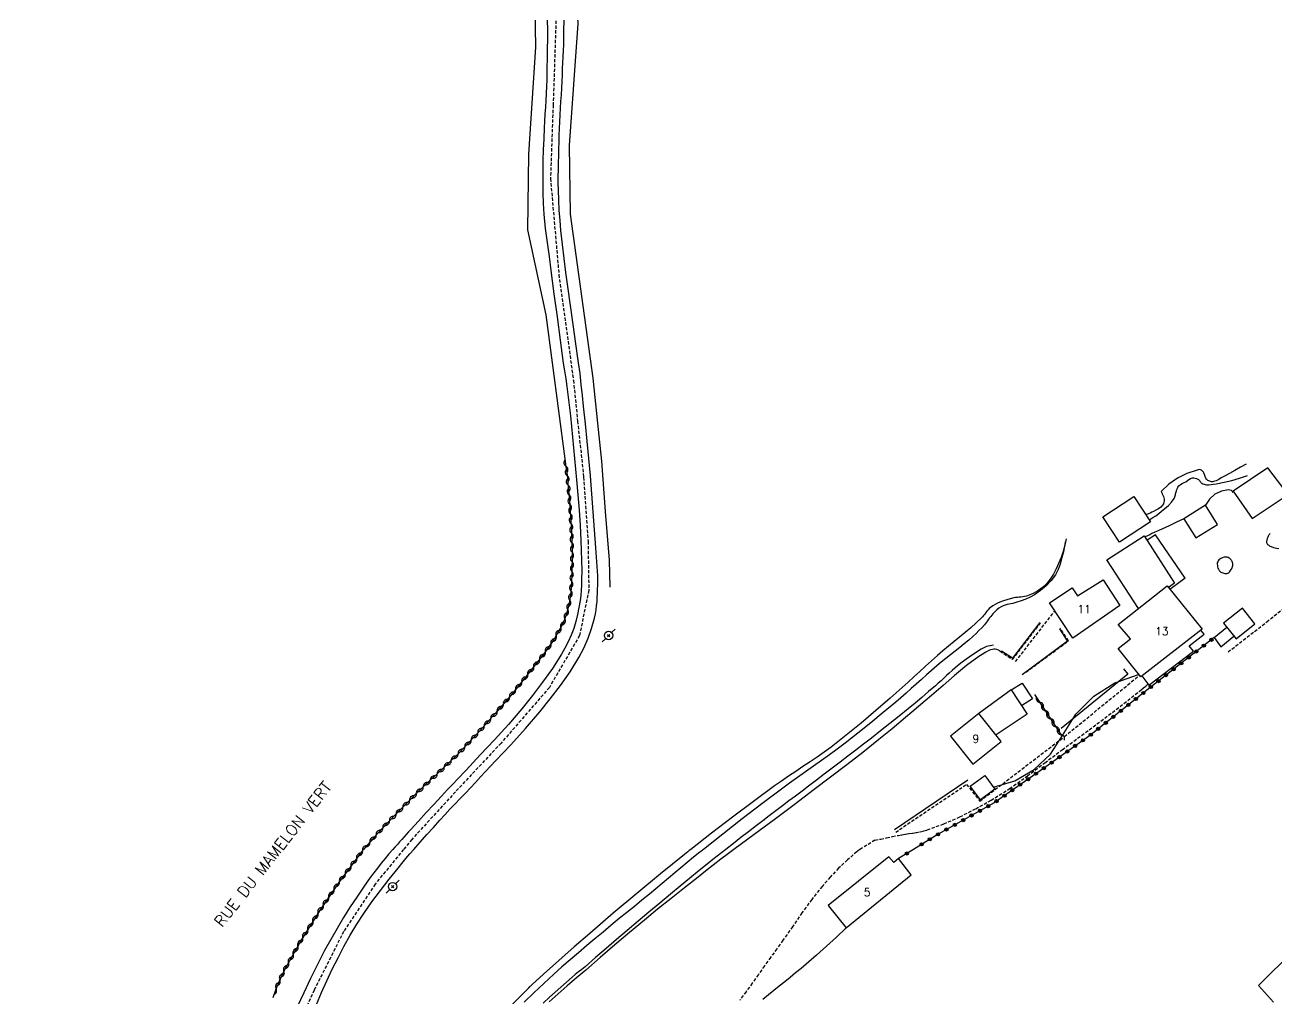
# Model space of a CAD drawing. Header units: millimetres. Extents: x 255999 to 257000, y 144000 to 145001.
# Drawn here: x 256316.8 to 256512.4, y 144147.6 to 144299.8 of the extents above; entities that cross this region are included whole.
import ezdxf
from ezdxf.enums import TextEntityAlignment as Align

# ---------------------------------------------------------------- set-up
doc = ezdxf.new("R2010")
doc.units = ezdxf.units.MM
doc.linetypes.add('DASHED', pattern=[0.75, 0.5, -0.25])
doc.layers.get('0').update_dxf_attribs({"linetype": 'CONTINUOUS'})
for name, color, linetype in [('W0001', 6, 'DASHED'), ('W0008', 7, 'CONTINUOUS'), ('W0010', 4, 'CONTINUOUS'), ('W0070', 7, 'DASHED'), ('W0071', 7, 'CONTINUOUS'), ('W0101', 7, 'CONTINUOUS'), ('W0104', 1, 'CONTINUOUS'), ('W0112', 1, 'DASHED'), ('W0211', 2, 'CONTINUOUS'), ('W0214', 2, 'CONTINUOUS'), ('W0300', 7, 'CONTINUOUS'), ('W0303', 7, 'CONTINUOUS'), ('W0310', 3, 'CONTINUOUS'), ('W0322', 7, 'CONTINUOUS'), ('W0473', 7, 'CONTINUOUS'), ('W0515', 5, 'CONTINUOUS'), ('W0989', 7, 'CONTINUOUS'), ('W0991', 7, 'CONTINUOUS')]:
    doc.layers.add(name, color=color, linetype=linetype)
doc.styles.get("Standard").update_dxf_attribs({"font": 'romans.shx', "width": 0.85})

# ---------------------------------------------------------------- blocks, each defined once
blk = doc.blocks.new('T473')
for p, q in [((-0.166667, 0.166667), (0.166667, -0.166667)), ((-0.166667, -0.166667), (0.166667, 0.166667)), ((0.500001, 0.500001), (1.000002, 1.000002)), ((-1.000002, -1.000002), (-0.500001, -0.500001))]:
    blk.add_line(p, q)
blk.add_ellipse((0, 0), major_axis=(0.471405, 0.471405), ratio=1, start_param=5.4977871438, end_param=11.780972451)
blk = doc.blocks.new('t310o')
at = {"color": 0, "linetype": 'Continuous'}
for centre, start, end in [((-0.5, 0.38), 216.8699, 323.1304), ((0.5, -0.37), 36.8699, 143.1303)]:
    blk.add_arc(centre, 0.625, start, end, dxfattribs=at)
blk = doc.blocks.new('t322o')
at = {"color": 0, "linetype": 'Continuous'}
for radius in [0.25, 0.15]:
    blk.add_circle((0, 0), radius, dxfattribs=at)

msp = doc.modelspace()

# ---------------------------------------------------------------- linework, layer by layer
at = {"layer": 'W0001'}
for points in [[(256399.44, 144310.12), (256399.77, 144300.45), (256399.33, 144287.28), (256398.92, 144275.8), (256400.23, 144260.77), (256402.5, 144244.26), (256403.15, 144237.9), (256404.1, 144229.15), (256404.78, 144219.13), (256404.91, 144211.48), (256403.44, 144204.39), (256398.74, 144196.3), (256391.2, 144187.6), (256384.07, 144179.99), (256377.26, 144172.56), (256375.98, 144171)], [(256375.98, 144171), (256371.53, 144165.59), (256366.61, 144158.17), (256361.99, 144149.01), (256357.83, 144139.67), (256353.68, 144129.2), (256350, 144120.54), (256346.89, 144113.77), (256341.44, 144104.71), (256334.66, 144096.2), (256327.24, 144089.43), (256316.7, 144081.2), (256301.75, 144071.55), (256287.94, 144063.54), (256273.32, 144055.61), (256259.76, 144047.96), (256244.95, 144039.67), (256231.71, 144032.33), (256218.01, 144025.19), (256200.27, 144017.02), (256182.14, 144008.73), (256164.95, 144000.71), (256163.32, 144000)]]:
    msp.add_lwpolyline(points, dxfattribs=at)
at = {"layer": 'W0008'}
for points in [[(256398.39, 144301.29), (256398.43, 144298.3), (256398.41, 144295.31), (256398.36, 144292.31), (256398.33, 144291.24), (256398.29, 144290.16), (256398.24, 144289.09), (256398.18, 144288.01), (256398.12, 144286.94), (256398.06, 144285.86), (256398, 144284.78), (256397.95, 144283.71), (256397.88, 144282), (256397.8, 144280.29), (256397.74, 144278.59), (256397.72, 144276.88), (256397.72, 144275.21), (256397.74, 144273.55), (256397.79, 144271.88), (256397.89, 144270.22), (256398.1, 144268.01), (256398.38, 144265.81), (256398.69, 144263.61), (256398.98, 144261.42), (256399.46, 144257.8), (256399.94, 144254.18), (256400.43, 144250.57), (256400.92, 144246.95)], [(256403.32, 144247.02), (256402.88, 144250), (256402.46, 144252.97), (256402.04, 144255.95), (256401.64, 144258.93), (256401.34, 144261.12), (256401.05, 144263.3), (256400.77, 144265.48), (256400.54, 144267.67), (256400.41, 144269.25), (256400.29, 144270.84), (256400.21, 144272.42), (256400.16, 144274), (256400.14, 144275.07), (256400.14, 144276.14), (256400.15, 144277.22), (256400.17, 144278.29), (256400.2, 144279.36), (256400.23, 144280.42), (256400.27, 144281.49), (256400.3, 144282.56), (256400.34, 144283.62), (256400.39, 144284.67), (256400.44, 144285.73), (256400.5, 144286.78), (256400.56, 144287.83), (256400.62, 144288.89), (256400.68, 144289.94), (256400.73, 144291), (256400.77, 144291.96), (256400.82, 144292.91), (256400.87, 144293.87), (256400.91, 144294.83), (256400.95, 144295.79), (256400.99, 144296.75), (256401, 144297.71), (256401.01, 144298.67), (256401.05, 144300.8)], [(256400.92, 144246.95), (256401.12, 144245.74), (256401.3, 144244.52), (256401.47, 144243.3), (256401.62, 144242.08), (256402.02, 144238.75), (256402.37, 144235.41), (256402.69, 144232.08), (256402.99, 144228.74), (256403.19, 144226.37), (256403.38, 144224), (256403.54, 144221.63), (256403.67, 144219.25), (256403.73, 144217.7), (256403.77, 144216.15), (256403.79, 144214.59), (256403.77, 144213.04), (256403.75, 144212.25), (256403.71, 144211.47), (256403.65, 144210.68), (256403.55, 144209.9), (256403.37, 144208.78), (256403.15, 144207.68), (256402.88, 144206.58), (256402.55, 144205.51), (256402.14, 144204.46), (256401.68, 144203.44), (256401.17, 144202.45), (256400.62, 144201.48), (256399.21, 144199.25), (256397.69, 144197.11), (256396.09, 144195.02), (256394.45, 144192.96), (256392.36, 144190.49), (256390.18, 144188.1), (256387.96, 144185.75), (256385.74, 144183.39), (256385.27, 144182.88), (256384.79, 144182.37), (256384.3, 144181.86), (256383.82, 144181.36), (256383.34, 144180.85), (256382.85, 144180.35), (256382.37, 144179.84), (256381.89, 144179.33), (256380.68, 144178.03), (256379.48, 144176.74), (256378.28, 144175.43), (256377.09, 144174.11), (256376.75, 144173.73), (256376.4, 144173.34), (256376.05, 144172.95), (256375.7, 144172.56), (256375.35, 144172.17), (256375.01, 144171.78), (256374.66, 144171.39), (256374.31, 144171)], [(256377.57, 144171), (256378.58, 144172.15), (256379.59, 144173.3), (256380.62, 144174.43), (256381.64, 144175.57), (256382.43, 144176.42), (256383.22, 144177.27), (256384.02, 144178.11), (256384.82, 144178.95), (256385.62, 144179.79), (256386.42, 144180.63), (256387.22, 144181.47), (256388.01, 144182.32), (256390.35, 144184.83), (256392.7, 144187.34), (256395.02, 144189.89), (256397.24, 144192.51), (256398.88, 144194.54), (256400.49, 144196.59), (256402, 144198.72), (256403.36, 144200.96), (256404.12, 144202.44), (256404.78, 144203.97), (256405.35, 144205.53), (256405.8, 144207.14), (256405.94, 144207.78), (256406.05, 144208.42), (256406.13, 144209.06), (256406.19, 144209.71), (256406.23, 144210.35), (256406.26, 144211), (256406.28, 144211.64), (256406.3, 144212.29), (256406.29, 144213.75), (256406.2, 144215.21), (256406.08, 144216.67), (256405.98, 144218.12), (256405.79, 144220.93), (256405.6, 144223.73), (256405.4, 144226.54), (256405.17, 144229.34), (256404.93, 144232.06), (256404.66, 144234.78), (256404.39, 144237.5), (256404.1, 144240.22), (256403.91, 144241.92), (256403.73, 144243.62), (256403.53, 144245.32), (256403.32, 144247.02)], [(256374.31, 144171), (256373.69, 144170.28), (256373.07, 144169.55), (256372.47, 144168.82), (256371.88, 144168.07), (256370.77, 144166.59), (256369.7, 144165.09), (256368.66, 144163.56), (256367.65, 144162.01), (256366.6, 144160.34), (256365.58, 144158.64), (256364.59, 144156.92), (256363.64, 144155.18), (256362.51, 144153.01), (256361.43, 144150.81), (256360.38, 144148.6), (256359.36, 144146.38)], [(256362.36, 144146.78), (256363.17, 144148.62), (256363.98, 144150.46), (256364.83, 144152.28), (256365.73, 144154.08), (256366.66, 144155.84), (256367.64, 144157.59), (256368.66, 144159.31), (256369.74, 144160.99), (256371.01, 144162.82), (256372.34, 144164.6), (256373.71, 144166.35), (256375.11, 144168.08), (256375.71, 144168.81), (256376.33, 144169.55), (256376.94, 144170.28), (256377.57, 144171)]]:
    msp.add_lwpolyline(points, dxfattribs=at)
at = {"layer": 'W0010'}
for points in [[(256475.34, 144206.46), (256471.09, 144200.85), (256469.37, 144201.96)], [(256472.59, 144198.3), (256479.67, 144203.59), (256478.48, 144205.45)], [(256468.12, 144180.71), (256471.46, 144181.72), (256474.48, 144183.48), (256477.01, 144185.88), (256478.92, 144188.8), (256481, 144192.13), (256483.77, 144194.91), (256487.08, 144197.01), (256490.78, 144198.32)], [(256464.13, 144181.79), (256452.66, 144174.06)]]:
    msp.add_lwpolyline(points, dxfattribs=at)
at = {"layer": 'W0070'}
for points in [[(256449.6, 144172.43), (256450.52, 144172.62), (256451.43, 144172.81), (256452.34, 144173), (256453.26, 144173.19), (256453.82, 144173.29), (256454.38, 144173.38), (256454.95, 144173.47), (256455.52, 144173.55), (256456.08, 144173.64), (256456.65, 144173.75), (256457.21, 144173.88), (256457.76, 144174.04), (256460.36, 144174.98), (256462.88, 144176.09), (256465.34, 144177.34), (256467.75, 144178.68), (256470.64, 144180.49), (256473.41, 144182.48), (256476.13, 144184.53), (256478.85, 144186.57), (256481.88, 144188.8), (256484.9, 144191.05), (256487.9, 144193.32), (256490.86, 144195.65), (256491.21, 144195.93), (256491.56, 144196.22), (256491.91, 144196.52), (256492.25, 144196.82)], [(256449.6, 144172.43), (256447.26, 144171)], [(256447.26, 144171), (256447.13, 144170.91), (256447.01, 144170.81), (256446.89, 144170.72), (256446.76, 144170.62), (256445.3, 144169.37), (256443.92, 144168.04), (256442.61, 144166.65), (256441.34, 144165.22), (256439.72, 144163.18), (256438.2, 144161.07), (256436.73, 144158.92), (256435.23, 144156.8), (256434.27, 144155.47), (256433.31, 144154.13), (256432.35, 144152.79), (256431.39, 144151.44), (256430.43, 144150.1), (256429.46, 144148.77), (256428.49, 144147.44)]]:
    msp.add_lwpolyline(points, dxfattribs=at)
at = {"layer": 'W0071'}
for points in [[(256479.31, 144219.07), (256479.25, 144218.61), (256479.18, 144218.17), (256479.08, 144217.72), (256478.98, 144217.28), (256478.76, 144216.42), (256478.53, 144215.56), (256478.24, 144214.7), (256477.82, 144213.9), (256477.13, 144212.99), (256476.34, 144212.17), (256475.46, 144211.44), (256474.54, 144210.78), (256473.87, 144210.41), (256473.18, 144210.11), (256472.46, 144209.85), (256471.75, 144209.6), (256471.46, 144209.51), (256471.15, 144209.43), (256470.85, 144209.37), (256470.54, 144209.3), (256470.23, 144209.24), (256469.93, 144209.15), (256469.63, 144209.05), (256469.34, 144208.91), (256468.97, 144208.68), (256468.64, 144208.4), (256468.33, 144208.1), (256468.03, 144207.79), (256467.85, 144207.59), (256467.68, 144207.38), (256467.51, 144207.16), (256467.35, 144206.94), (256467.2, 144206.72), (256467.04, 144206.5), (256466.87, 144206.29), (256466.7, 144206.08), (256466.28, 144205.62), (256465.85, 144205.17), (256465.4, 144204.73), (256464.95, 144204.3), (256464.26, 144203.69), (256463.56, 144203.1), (256462.85, 144202.52), (256462.13, 144201.95), (256461.41, 144201.38), (256460.69, 144200.81), (256459.97, 144200.23), (256459.27, 144199.65), (256458.45, 144198.95), (256457.65, 144198.25), (256456.85, 144197.54), (256456.06, 144196.82), (256455.26, 144196.11), (256454.46, 144195.4), (256453.66, 144194.7), (256452.85, 144194.01), (256450.9, 144192.37), (256448.94, 144190.75), (256446.95, 144189.15), (256444.94, 144187.59), (256443.72, 144186.67), (256442.48, 144185.76), (256441.24, 144184.87), (256439.99, 144183.99), (256438.74, 144183.11), (256437.49, 144182.23), (256436.24, 144181.33), (256435.01, 144180.42), (256431.93, 144178.11), (256428.87, 144175.76), (256425.82, 144173.39), (256422.8, 144171)], [(256512.71, 144217.93), (256512.31, 144217.99), (256511.92, 144218.09), (256511.55, 144218.24), (256511.36, 144218.34), (256511.17, 144218.45), (256510.99, 144218.6), (256510.87, 144218.8), (256510.83, 144218.9), (256510.82, 144219), (256510.81, 144219.11), (256510.83, 144219.21), (256510.85, 144219.31), (256510.87, 144219.41), (256510.9, 144219.5), (256510.93, 144219.6), (256511, 144219.8), (256511.09, 144219.99), (256511.2, 144220.17), (256511.33, 144220.33)], [(256468.13, 144202.89), (256467.85, 144202.86), (256467.58, 144202.82), (256467.3, 144202.75), (256467.04, 144202.67), (256466.61, 144202.48), (256466.2, 144202.26), (256465.8, 144202.02), (256465.42, 144201.78), (256464.67, 144201.29), (256463.94, 144200.77), (256463.23, 144200.23), (256462.52, 144199.67), (256462.08, 144199.3), (256461.64, 144198.92), (256461.2, 144198.53), (256460.77, 144198.14), (256460.35, 144197.74), (256459.92, 144197.35), (256459.49, 144196.95), (256459.05, 144196.57), (256457.99, 144195.66), (256456.93, 144194.75), (256455.86, 144193.86), (256454.79, 144192.97), (256453.36, 144191.81), (256451.93, 144190.65), (256450.49, 144189.51), (256449.05, 144188.37), (256447.83, 144187.43), (256446.6, 144186.49), (256445.38, 144185.55), (256444.15, 144184.62), (256442.92, 144183.68), (256441.69, 144182.75), (256440.46, 144181.81), (256439.24, 144180.88), (256438.21, 144180.1), (256437.19, 144179.33), (256436.17, 144178.56), (256435.15, 144177.78), (256434.12, 144177.01), (256433.1, 144176.23), (256432.08, 144175.45), (256431.06, 144174.67), (256429.87, 144173.76), (256428.67, 144172.84), (256427.48, 144171.92), (256426.29, 144171)], [(256426.29, 144171), (256425.62, 144170.48), (256424.96, 144169.96), (256424.29, 144169.43), (256423.63, 144168.91), (256422.14, 144167.69), (256420.65, 144166.47), (256419.17, 144165.23), (256417.69, 144164), (256415.99, 144162.59), (256414.29, 144161.18), (256412.59, 144159.77), (256410.9, 144158.34), (256409.24, 144156.94), (256407.59, 144155.52), (256405.95, 144154.1), (256404.31, 144152.67)], [(256422.8, 144171), (256422.67, 144170.89), (256422.54, 144170.79), (256422.4, 144170.68), (256422.27, 144170.57), (256421.27, 144169.77), (256420.28, 144168.95), (256419.3, 144168.13), (256418.32, 144167.31), (256417.34, 144166.48), (256416.35, 144165.66), (256415.37, 144164.84), (256414.38, 144164.02), (256413.21, 144163.06), (256412.03, 144162.1), (256410.85, 144161.14), (256409.67, 144160.18)], [(256409.67, 144160.18), (256408.4, 144159.14), (256407.13, 144158.09), (256405.87, 144157.03), (256404.61, 144155.96), (256403.31, 144154.86), (256402.01, 144153.75), (256400.71, 144152.63), (256399.44, 144151.49), (256397.87, 144150.05), (256396.32, 144148.6), (256394.8, 144147.12)], [(256404.31, 144152.67), (256403.8, 144152.26), (256403.29, 144151.85), (256402.79, 144151.44), (256402.29, 144151.02), (256401.4, 144150.25), (256400.51, 144149.48), (256399.63, 144148.71), (256398.77, 144147.91), (256397.8, 144147)]]:
    msp.add_lwpolyline(points, dxfattribs=at)
at = {"layer": 'W0101'}
for points in [[(256487.86, 144209.1), (256480.53, 144203.98), (256476.87, 144209.52), (256480.4, 144211.84), (256481.26, 144210.62), (256485.26, 144213.09)], [(256495.23, 144212.18), (256500.72, 144205.39), (256491.11, 144197.98), (256487.59, 144202.4), (256489.5, 144203.88), (256487.61, 144206.13)], [(256465.84, 144192.23), (256461.39, 144188.67), (256464.88, 144184.3), (256469.34, 144187.86)], [(256451.79, 144169.84), (256442.3, 144162.23), (256445.12, 144158.76), (256455.26, 144167.03), (256453.3, 144169.58), (256452.53, 144168.97)]]:
    msp.add_lwpolyline(points, close=True, dxfattribs=at)
msp.add_lwpolyline([(256516.74, 144153.23), (256515.01, 144155.18), (256509.49, 144149.76), (256511.85, 144147.12)], dxfattribs=at)
at = {"layer": 'W0104'}
for points in [[(256505.56, 144226.98), (256508.53, 144222.67), (256514.15, 144226.46), (256510.98, 144230.6)], [(256492.65, 144222.15), (256487.8, 144218.97), (256485.18, 144222.96), (256490.03, 144226.14)], [(256499.75, 144219.65), (256503.12, 144221.75), (256501.24, 144224.77), (256497.87, 144222.66)], [(256507, 144208.68), (256504.06, 144206.36), (256506, 144203.9), (256508.94, 144206.23)], [(256466.76, 144182.55), (256468.35, 144180.4), (256466.07, 144178.73), (256464.49, 144180.89)]]:
    msp.add_lwpolyline(points, close=True, dxfattribs=at)
for points in [[(256490.76, 144208.63), (256485.82, 144216.24), (256491.64, 144220), (256496.41, 144212.61), (256495.45, 144211.92)], [(256493.44, 144220.16), (256492.1, 144219.28)], [(256498.07, 144213.39), (256493.44, 144220.16)], [(256498.07, 144213.39), (256495.68, 144211.62)], [(256491.27, 144198.1), (256492.39, 144196.64), (256499.35, 144201.94), (256498.67, 144202.81), (256501.05, 144204.62), (256500.51, 144205.22)], [(256502.6, 144204.1), (256504.57, 144205.72)], [(256502.6, 144204.1), (256503.65, 144202.66), (256505.67, 144204.32)], [(256470.86, 144195.91), (256465.84, 144192.23)], [(256470.86, 144195.91), (256473.36, 144192.13), (256468.51, 144188.9)], [(256470.86, 144195.91), (256472.58, 144196.99), (256474.21, 144194.53), (256472.49, 144193.44)]]:
    msp.add_lwpolyline(points, dxfattribs=at)
at = {"layer": 'W0112'}
for points in [[(256504.76, 144201.84), (256510.81, 144206.54), (256515.44, 144210.31)], [(256471.56, 144200.33), (256477.7, 144208.26)], [(256469.1, 144202), (256471.09, 144200.66), (256475.48, 144206.4)], [(256473.15, 144198.67), (256479.82, 144203.57), (256478.55, 144205.54)], [(256452.84, 144173.69), (256463.88, 144181.15), (256465.98, 144178.53), (256479.19, 144188.61), (256490.89, 144198.17)]]:
    msp.add_lwpolyline(points, dxfattribs=at)
at = {"layer": 'W0211'}
for points in [[(256507.58, 144231.2), (256506.71, 144230.69), (256505.84, 144230.19), (256504.97, 144229.7), (256504.08, 144229.23), (256503.7, 144229.02), (256503.31, 144228.79), (256502.91, 144228.59), (256502.48, 144228.45), (256502.37, 144228.44), (256502.26, 144228.43), (256502.15, 144228.44), (256502.04, 144228.46), (256501.89, 144228.51), (256501.75, 144228.56), (256501.61, 144228.64), (256501.48, 144228.74), (256501.39, 144228.85), (256501.31, 144228.98), (256501.25, 144229.12), (256501.19, 144229.26), (256501.15, 144229.4), (256501.1, 144229.54), (256501.04, 144229.67), (256500.97, 144229.8), (256500.9, 144229.92), (256500.82, 144230.05), (256500.72, 144230.16), (256500.6, 144230.25), (256500.43, 144230.31), (256500.25, 144230.32), (256500.08, 144230.3), (256499.91, 144230.26), (256498.34, 144229.73), (256496.87, 144228.98), (256495.51, 144228.03), (256494.3, 144226.9)], [(256494.3, 144226.9), (256494.35, 144226.8), (256494.4, 144226.71), (256494.45, 144226.61), (256494.49, 144226.52), (256494.58, 144226.32), (256494.67, 144226.13), (256494.75, 144225.92), (256494.79, 144225.7), (256494.78, 144225.46), (256494.74, 144225.23), (256494.66, 144225), (256494.54, 144224.79), (256494.24, 144224.46), (256493.88, 144224.2), (256493.5, 144223.99), (256493.13, 144223.8), (256492.86, 144223.66), (256492.59, 144223.54), (256492.31, 144223.43), (256492.02, 144223.34)], [(256505.56, 144226.73), (256505.44, 144226.91), (256505.27, 144227.05), (256505.06, 144227.14), (256504.85, 144227.16), (256503.72, 144226.98), (256502.7, 144226.49), (256501.84, 144225.73), (256501.24, 144224.77)], [(256497.87, 144222.66), (256496.71, 144222.1), (256495.55, 144221.55), (256494.39, 144221.01), (256493.23, 144220.48), (256492.87, 144220.32), (256492.52, 144220.16), (256492.16, 144220), (256491.8, 144219.85)], [(256479.45, 144219.52), (256479.25, 144218.54), (256478.99, 144217.56), (256478.67, 144216.61), (256478.29, 144215.67), (256477.9, 144214.83), (256477.48, 144214.01), (256476.99, 144213.22), (256476.39, 144212.49), (256475.76, 144211.91), (256475.06, 144211.41), (256474.32, 144210.99), (256473.54, 144210.64), (256473.26, 144210.55), (256472.98, 144210.49), (256472.7, 144210.45), (256472.41, 144210.42), (256472.13, 144210.39), (256471.85, 144210.37), (256471.57, 144210.33), (256471.29, 144210.28), (256470.74, 144210.15), (256470.19, 144210), (256469.66, 144209.84), (256469.13, 144209.64), (256468.74, 144209.46), (256468.36, 144209.27), (256467.99, 144209.05), (256467.65, 144208.79), (256467.45, 144208.61), (256467.26, 144208.41), (256467.08, 144208.2), (256466.91, 144207.99), (256466.75, 144207.77), (256466.58, 144207.56), (256466.41, 144207.35), (256466.22, 144207.15), (256465.41, 144206.37), (256464.56, 144205.62), (256463.7, 144204.88), (256462.83, 144204.16), (256461.96, 144203.45), (256461.08, 144202.74), (256460.22, 144202.01), (256459.36, 144201.28), (256458.43, 144200.45), (256457.51, 144199.62), (256456.6, 144198.79), (256455.68, 144197.95), (256454.77, 144197.11), (256453.85, 144196.28), (256452.92, 144195.45), (256451.99, 144194.64), (256449.72, 144192.68), (256447.43, 144190.74), (256445.11, 144188.83), (256442.75, 144186.99), (256441.67, 144186.19), (256440.58, 144185.42), (256439.47, 144184.67), (256438.35, 144183.93), (256437.24, 144183.19), (256436.12, 144182.44), (256435.02, 144181.68), (256433.93, 144180.91), (256430.62, 144178.48), (256427.33, 144176.02), (256424.07, 144173.53), (256420.84, 144171)], [(256469.1, 144202), (256468.88, 144202.13), (256468.65, 144202.22), (256468.4, 144202.26), (256468.15, 144202.26), (256467.5, 144202.11), (256466.9, 144201.81), (256466.35, 144201.46), (256465.82, 144201.11), (256463.88, 144199.71), (256462.04, 144198.18), (256460.25, 144196.59), (256458.45, 144195.04), (256457.42, 144194.18), (256456.4, 144193.31), (256455.37, 144192.45), (256454.35, 144191.58), (256453.33, 144190.71), (256452.31, 144189.85), (256451.27, 144189), (256450.23, 144188.15), (256447.73, 144186.16), (256445.2, 144184.2), (256442.66, 144182.26), (256440.11, 144180.33), (256436.99, 144177.97), (256433.87, 144175.64), (256430.73, 144173.31), (256427.58, 144171)], [(256420.84, 144171), (256420.6, 144170.81), (256420.35, 144170.61), (256420.11, 144170.42), (256419.86, 144170.22), (256416.11, 144167.2), (256412.4, 144164.12), (256408.71, 144161.01), (256405.05, 144157.88), (256402.63, 144155.78), (256400.23, 144153.65), (256397.84, 144151.51), (256395.47, 144149.35)], [(256426.73, 144170.38), (256425.53, 144169.46), (256424.34, 144168.53), (256423.15, 144167.6), (256421.97, 144166.67), (256419.86, 144165.01), (256417.75, 144163.34), (256415.66, 144161.66), (256413.58, 144159.96), (256411.27, 144158.03), (256408.98, 144156.07), (256406.7, 144154.1), (256404.42, 144152.14), (256402.98, 144150.91), (256401.53, 144149.69), (256400.1, 144148.45), (256398.71, 144147.17)], [(256427.58, 144171), (256426.73, 144170.38)], [(256445.12, 144158.76), (256443.59, 144157.31), (256442.04, 144155.89), (256440.47, 144154.48), (256438.88, 144153.09), (256438.05, 144152.39), (256437.2, 144151.69), (256436.35, 144151), (256435.5, 144150.32), (256434.65, 144149.64), (256433.79, 144148.96), (256432.95, 144148.26), (256432.11, 144147.56)], [(256395.73, 144149.58), (256393.92, 144147.78), (256392.13, 144145.96)]]:
    msp.add_lwpolyline(points, dxfattribs=at)
at = {"layer": 'W0214'}
msp.add_lwpolyline([(256492.54, 144222.55), (256493.02, 144222.83), (256493.48, 144223.13), (256493.93, 144223.46), (256494.37, 144223.81), (256494.9, 144224.25), (256495.43, 144224.71), (256495.92, 144225.22), (256496.33, 144225.8), (256496.4, 144225.94), (256496.46, 144226.09), (256496.5, 144226.25), (256496.53, 144226.41), (256496.57, 144226.56), (256496.6, 144226.72), (256496.64, 144226.87), (256496.69, 144227.02), (256496.76, 144227.22), (256496.84, 144227.42), (256496.93, 144227.61), (256497.06, 144227.79), (256497.31, 144228), (256497.6, 144228.16), (256497.89, 144228.3), (256498.17, 144228.44), (256498.4, 144228.6), (256498.64, 144228.77), (256498.9, 144228.93), (256499.18, 144229.02), (256499.41, 144229.03), (256499.64, 144229), (256499.85, 144228.94), (256500.06, 144228.84), (256500.15, 144228.78), (256500.23, 144228.7), (256500.3, 144228.61), (256500.37, 144228.52), (256500.43, 144228.43), (256500.5, 144228.34), (256500.58, 144228.26), (256500.67, 144228.19), (256500.84, 144228.1), (256501.01, 144228.04), (256501.19, 144228), (256501.38, 144227.97), (256501.76, 144227.95), (256502.14, 144227.98), (256502.51, 144228.04), (256502.89, 144228.1), (256504.13, 144228.35), (256505.36, 144228.65), (256506.57, 144229.01), (256507.77, 144229.42)], dxfattribs=at)
at = {"layer": 'W0300'}
for points in [[(256402.57, 144310.5), (256403.2, 144300.01), (256401.82, 144280.95), (256401.99, 144270.24), (256405.51, 144244.62)], [(256396.38, 144308.68), (256396.6, 144296.3), (256395.5, 144279.58), (256395.31, 144267.77), (256398.2, 144254.52), (256401.16, 144232.01)], [(256405.51, 144244.62), (256406.28, 144237.57), (256406.89, 144231.63), (256407.44, 144223.8), (256408.07, 144216.16), (256408.21, 144211.97)]]:
    msp.add_lwpolyline(points, dxfattribs=at)
at = {"layer": 'W0303'}
msp.add_lwpolyline([(256488.43, 144199.19), (256489.09, 144198.37), (256478.68, 144189.86)], dxfattribs=at)
at = {"layer": 'W0310'}
for points in [[(256401.16, 144232.01), (256401.34, 144230.76), (256401.5, 144229.51), (256401.63, 144228.26), (256401.75, 144227.01), (256401.93, 144224.94), (256402.07, 144222.86), (256402.18, 144220.79), (256402.26, 144218.71), (256402.28, 144217.5), (256402.29, 144216.29), (256402.27, 144215.08), (256402.23, 144213.87), (256402.19, 144212.84), (256402.14, 144211.8), (256402.05, 144210.77), (256401.89, 144209.74), (256401.68, 144208.77), (256401.42, 144207.82), (256401.1, 144206.89), (256400.7, 144205.98), (256399.48, 144203.82), (256398.06, 144201.78), (256396.54, 144199.83), (256395.02, 144197.9), (256392.7, 144195.03), (256390.3, 144192.23), (256387.84, 144189.49), (256385.33, 144186.8), (256384.32, 144185.77), (256383.29, 144184.76), (256382.25, 144183.77), (256381.2, 144182.79), (256380.14, 144181.81), (256379.1, 144180.82), (256378.06, 144179.82), (256377.04, 144178.8), (256375.17, 144176.9), (256373.3, 144174.99), (256371.47, 144173.03), (256369.72, 144171)], [(256474.54, 144195.2), (256478.74, 144188.78)], [(256369.72, 144171), (256369.57, 144170.81), (256369.42, 144170.63), (256369.27, 144170.44), (256369.13, 144170.25), (256365.94, 144165.98), (256362.93, 144161.58), (256360.11, 144157.06), (256357.49, 144152.41), (256356.93, 144151.3), (256356.42, 144150.16), (256355.96, 144149.01), (256355.55, 144147.83)]]:
    msp.add_lwpolyline(points, dxfattribs=at)
at = {"layer": 'W0322'}
for points in [[(256502.6, 144204.1), (256492.79, 144196.43), (256483.09, 144188.74), (256475.4, 144183.27), (256468.21, 144178.27), (256459.46, 144173.36)], [(256459.46, 144173.36), (256455.62, 144171)], [(256455.62, 144171), (256453.3, 144169.58)]]:
    msp.add_lwpolyline(points, dxfattribs=at)
at = {"layer": 'W0515'}
msp.add_lwpolyline([(256504.47, 144216.65), (256504.39, 144216.65), (256504.31, 144216.65), (256504.23, 144216.65), (256504.15, 144216.64), (256504.01, 144216.6), (256503.87, 144216.56), (256503.74, 144216.51), (256503.61, 144216.44), (256503.47, 144216.34), (256503.34, 144216.23), (256503.22, 144216.1), (256503.14, 144215.94), (256503.08, 144215.74), (256503.07, 144215.54), (256503.09, 144215.33), (256503.12, 144215.13), (256503.18, 144214.94), (256503.26, 144214.75), (256503.36, 144214.57), (256503.5, 144214.41), (256503.63, 144214.31), (256503.79, 144214.23), (256503.95, 144214.18), (256504.11, 144214.14), (256504.26, 144214.12), (256504.41, 144214.1), (256504.57, 144214.11), (256504.73, 144214.16), (256504.89, 144214.26), (256505.02, 144214.4), (256505.12, 144214.55), (256505.22, 144214.7), (256505.26, 144214.76), (256505.29, 144214.82), (256505.33, 144214.88), (256505.36, 144214.94), (256505.39, 144215), (256505.42, 144215.06), (256505.44, 144215.13), (256505.46, 144215.2), (256505.48, 144215.35), (256505.49, 144215.52), (256505.48, 144215.68), (256505.45, 144215.84), (256505.41, 144215.95), (256505.36, 144216.05), (256505.3, 144216.14), (256505.23, 144216.23), (256505.13, 144216.34), (256505.03, 144216.43), (256504.92, 144216.51), (256504.8, 144216.58), (256504.72, 144216.61), (256504.64, 144216.63), (256504.55, 144216.64)], close=True, dxfattribs=at)

# ---------------------------------------------------------------- block references
at = {"layer": 'W0310'}
for p, rotation in [((256401.32, 144230.87), 278.3179840626215), ((256401.51, 144229.38), 276.2004170870688), ((256401.67, 144227.89), 275.5637413693232), ((256401.81, 144226.4), 274.8533935926151), ((256401.93, 144224.9), 273.9438508945563), ((256402.04, 144223.4), 273.9438508945563), ((256402.12, 144221.91), 273.0128410880208), ((256402.2, 144220.41), 272.0603649360116), ((256402.25, 144218.91), 272.0603649360116), ((256402.28, 144215.91), 269.2439546310577), ((256402.28, 144217.41), 270.261266598978), ((256402.25, 144214.41), 268.1050899897481), ((256402.19, 144212.91), 267.6874743936205), ((256402.11, 144211.41), 265.135343543192), ((256401.6, 144208.46), 254.8269038732483), ((256401.92, 144209.93), 261.207998835105), ((256401.15, 144207.03), 251.0155688307955), ((256399.79, 144204.36), 240.4801610088156), ((256400.53, 144205.67), 240.4801610088156), ((256398.98, 144203.1), 235.134901229233), ((256397.21, 144200.68), 232.1755740642138), ((256398.12, 144201.87), 235.134901229233), ((256396.29, 144199.5), 231.632265235905), ((256394.42, 144197.16), 231.0282517834937), ((256395.35, 144198.33), 231.632265235905), ((256392.52, 144194.83), 229.44023332898), ((256393.47, 144195.99), 231.0282517834937), ((256390.57, 144192.55), 229.44023332898), ((256391.55, 144193.69), 229.44023332898), ((256475.36, 144193.95), 303.1532526840396), ((256476.18, 144192.69), 303.1532526840396), ((256389.58, 144191.43), 228.080942030549), ((256477, 144191.44), 303.1532526840396), ((256387.57, 144189.2), 226.9505042114295), ((256388.58, 144190.31), 228.080942030549), ((256477.83, 144190.18), 303.1532526840396), ((256478.65, 144188.92), 303.1532526840396), ((256385.52, 144187.01), 226.9505042114295), ((256386.54, 144188.1), 226.9505042114295), ((256383.41, 144184.87), 224.4678367015787), ((256384.48, 144185.93), 225.7280993095963), ((256381.23, 144182.81), 223.0265323862828), ((256382.32, 144183.84), 223.5672454149488), ((256380.13, 144181.79), 223.2559481980009), ((256377.96, 144179.72), 225.0029599414564), ((256379.04, 144180.76), 223.949414276625), ((256375.85, 144177.59), 225.4530677215429), ((256376.9, 144178.66), 225.4530677215429), ((256373.75, 144175.45), 225.6215497500703), ((256374.8, 144176.52), 225.6215497500703), ((256371.69, 144173.27), 226.9228185124257), ((256372.71, 144174.36), 226.9228185124257), ((256370.7, 144172.14), 229.3539215357341), ((256368.65, 144169.61), 233.2302470537824), ((256369.56, 144170.8), 231.306675978663), ((256366.85, 144167.2), 233.2302470537824), ((256367.75, 144168.4), 233.2302470537824), ((256365.95, 144166), 233.2302470537824), ((256364.26, 144163.53), 235.615790856666), ((256365.1, 144164.76), 235.615790856666), ((256363.41, 144162.29), 235.615790856666), ((256361.79, 144159.76), 238.0829722317441), ((256362.59, 144161.04), 238.0829722317441), ((256361, 144158.49), 238.0829722317441), ((256359.46, 144155.91), 240.6317619904887), ((256360.21, 144157.22), 238.0829722317441), ((256358.73, 144154.61), 240.6317619904887), ((256357.28, 144151.98), 243.1812141107598), ((256357.99, 144153.3), 240.6317619904887), ((256356.63, 144150.63), 245.6975327588612), ((256356.05, 144149.24), 248.2138495814648)]:
    msp.add_blockref('t310o', p, dxfattribs=dict(at, rotation=rotation))
at = {"layer": 'W0322'}
for p, rotation in [((256502.16, 144203.75), 218.0029253528416), ((256498.62, 144200.98), 218.0029253528416), ((256499.8, 144201.91), 218.0029253528416), ((256500.98, 144202.83), 218.0029253528416), ((256496.25, 144199.14), 218.0029253528416), ((256497.44, 144200.06), 218.0029253528416), ((256493.89, 144197.29), 218.0029253528416), ((256495.07, 144198.21), 218.0029253528416), ((256491.53, 144195.43), 218.4139268569683), ((256492.71, 144196.37), 218.4139268569683), ((256489.18, 144193.57), 218.4139268569683), ((256490.36, 144194.5), 218.4139268569683), ((256486.83, 144191.71), 218.4139268569683), ((256488.01, 144192.64), 218.4139268569683), ((256484.48, 144189.84), 218.4139268569683), ((256485.66, 144190.77), 218.4139268569683), ((256482.09, 144188.03), 215.4162856197766), ((256483.31, 144188.91), 218.4139268569683), ((256478.42, 144185.42), 215.4162856197766), ((256479.65, 144186.29), 215.4162856197766), ((256480.87, 144187.16), 215.4162856197766), ((256475.98, 144183.68), 215.4162856197766), ((256477.2, 144184.55), 215.4162856197766), ((256473.52, 144181.96), 214.8312595551836), ((256474.75, 144182.82), 214.8312595551836), ((256471.06, 144180.25), 214.8312595551836), ((256472.29, 144181.11), 214.8312595551836), ((256467.31, 144177.76), 209.2759335950568), ((256468.6, 144178.54), 214.8312595551836), ((256469.83, 144179.39), 214.8312595551836), ((256463.39, 144175.56), 209.2759335950568), ((256464.69, 144176.3), 209.2759335950568), ((256466, 144177.03), 209.2759335950568), ((256460.77, 144174.1), 209.2759335950568), ((256462.08, 144174.83), 209.2759335950568), ((256456.89, 144171.79), 211.5685643810225), ((256458.17, 144172.57), 211.5685643810225), ((256459.45, 144173.36), 211.5685643810225), ((256454.58, 144170.36), 211.5685643811542)]:
    msp.add_blockref('t322o', p, dxfattribs=dict(at, rotation=rotation))
at = {"layer": 'W0473'}
for p in [(256408, 144204.41), (256374.26, 144165.18)]:
    msp.add_blockref('T473', p, dxfattribs=at)

# ---------------------------------------------------------------- texts
at = {"layer": 'W0989'}
msp.add_text('RUE DU MAMELON VERT', height=1.75, rotation=51.9754, dxfattribs=at).set_placement((256346.94, 144159.25), align=Align.MIDDLE_LEFT)
at = {"layer": 'W0991'}
for s, p in [('11', (256482.29, 144208.53)), ('13', (256494.41, 144205.08)), ('9', (256465.36, 144188.27)), ('5', (256448.4, 144164.3))]:
    msp.add_text(s, height=1.25, dxfattribs=at).set_placement(p, align=Align.MIDDLE_CENTER)

doc.saveas('drawing.dxf')
